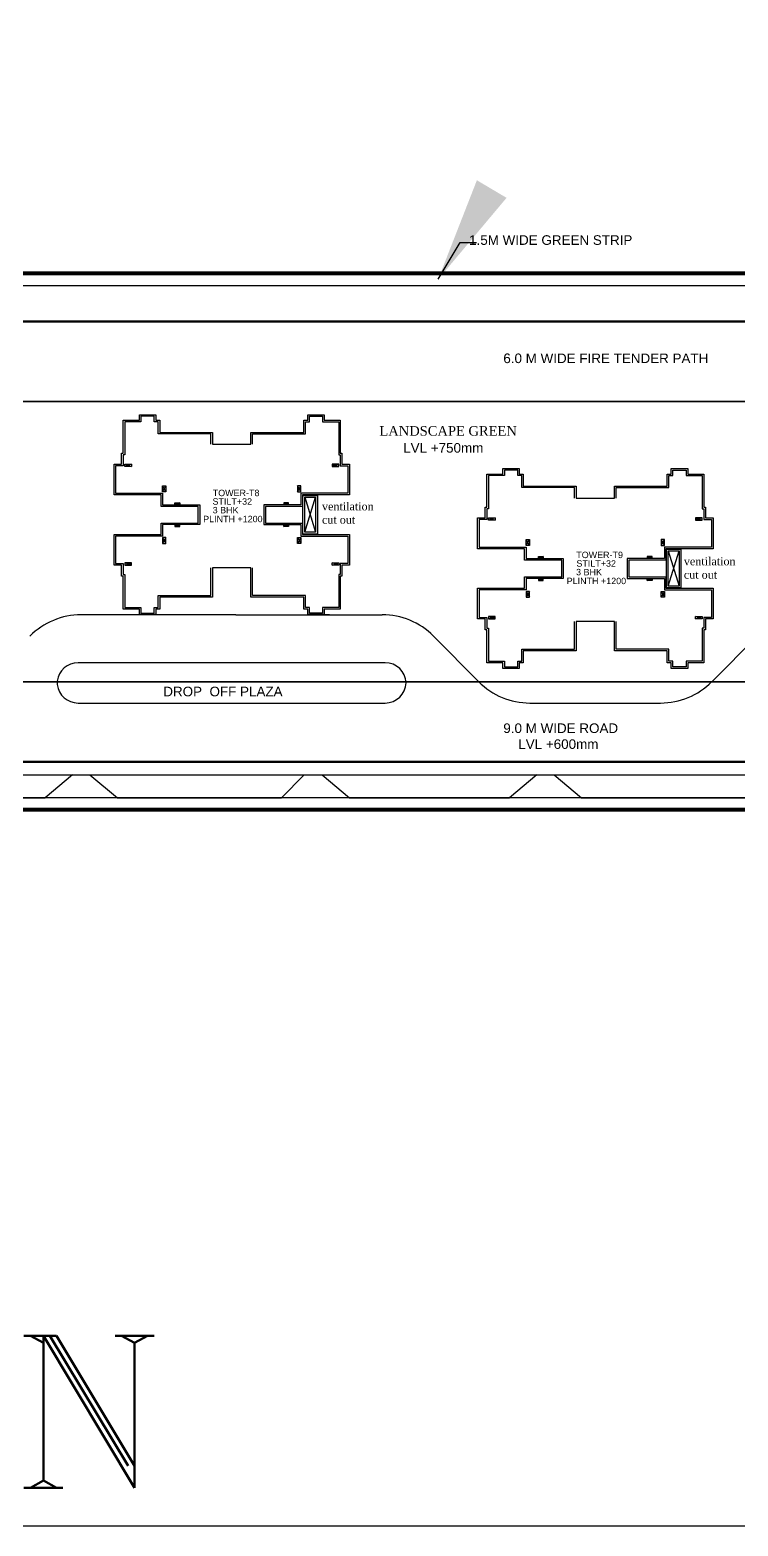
# Model space of a CAD drawing. Header units: millimetres. Extents: x 2061841 to 105821645, y -77612 to 48520811.
# Drawn here: x 105487853 to 105489877, y 48453994 to 48458273 of the extents above; entities that cross this region are included whole.
import ezdxf

# ---------------------------------------------------------------- set-up
doc = ezdxf.new("R2010")
doc.units = ezdxf.units.MM
doc.header["$LTSCALE"] = 10
doc.header["$MEASUREMENT"] = 0
for name, pattern in [('CENTER', [2, 1.25, -0.25, 0.25, -0.25]), ('DASHDOT', [1, 0.5, -0.25, 0, -0.25]), ('HIDDEN', [0.375, 0.25, -0.125])]:
    doc.linetypes.add(name, pattern=pattern)
for name, color, linetype in [('AC-GRND', 1, 'Continuous'), ('BORDER', 5, 'Continuous'), ('S-OPENING', 6, 'Continuous'), ('SHEET-TEXT', 7, 'Continuous')]:
    doc.layers.add(name, color=color, linetype=linetype)
doc.layers.add('TEXT 3', color=1, linetype='Continuous', lineweight=18)
doc.styles.add('Century', font='swiss.ttf')
doc.styles.add('DIM', font='arial.ttf')
doc.styles.add('RT', font='romant.shx', dxfattribs={"height": 250})
doc.styles.add('Times', font='times.ttf')
doc.dimstyles.new('Dim-0300', dxfattribs={"dimscale": 300, "dimtxt": 1.5, "dimasz": 1, "dimexe": 0.75, "dimexo": 0.5, "dimgap": 0.75, "dimtad": 1, "dimdec": 0, "dimzin": 1, "dimdsep": 46, "dimtxsty": 'DIM', "dimblk": 'ARCHTICK', "dimcen": 2, "dimdle": 0.75, "dimclrd": 54, "dimclre": 54, "dimclrt": 256, "dimazin": 2, "dimtfac": 1, "dimtdec": 0, "dimtix": 1, "dimtmove": 0, "dimatfit": 3, "dimfxl": 1, "dimlwd": -1, "dimlwe": -1, "dimarcsym": 0})

# ---------------------------------------------------------------- blocks, each defined once
blk = doc.blocks.new('_ArchTick')
at = {"color": 0, "linetype": 'ByBlock', "const_width": 0.15}
blk.add_lwpolyline([(-0.5, -0.5), (0.5, 0.5)], dxfattribs=at)
blk = doc.blocks.new('A$C82ecaa04')
at = {"layer": 'AC-GRND', "color": 2, "linetype": 'HIDDEN', "ltscale": 5}
for points in [[(91225, -175041), (91225, -240684), (225330, -240684)], [(225330, -295735), (47713, -295734), (36173, -285933), (36173, -51647)]]:
    blk.add_lwpolyline(points, dxfattribs=at)
blk = doc.blocks.new('TOWER-A TYPICAL FLOOR FRAMING PLAN N')
at = {"layer": 'BORDER', "color": 5, "elevation": 101.1}
blk.add_lwpolyline([(102722083.8, 48561107.5), (102733583.8, 48561107.5), (102733583.8, 48552009), (102722083.8, 48552009)], close=True, dxfattribs=at)
at = {"layer": 'SHEET-TEXT', "ltscale": 50}
for p, q in [((102725123.9, 48555046.2, 101.1), (102725143.1, 48555039.3, 101.1)), ((102725143.1, 48555046.2, 101.1), (102725123.9, 48555039.3, 101.1)), ((102725735.4, 48555046.2, 101.1), (102725716.3, 48555039.3, 101.1)), ((102725716.3, 48555046.2, 101.1), (102725735.4, 48555039.3, 101.1)), ((102725241.2, 48554967.2, 101.1), (102725232.1, 48554983.8, 101.1)), ((102725232.1, 48554967.2, 101.1), (102725241.2, 48554983.8, 101.1)), ((102725618.1, 48554967.2, 101.1), (102725627.2, 48554983.8, 101.1)), ((102725627.2, 48554967.2, 101.1), (102725618.1, 48554983.8, 101.1)), ((102725267.2, 48554935.7, 101.1), (102725280.9, 48554931.1, 101.1)), ((102725280.9, 48554935.7, 101.1), (102725267.2, 48554931.1, 101.1)), ((102725592.1, 48554935.7, 101.1), (102725578.4, 48554931.1, 101.1)), ((102725578.4, 48554935.7, 101.1), (102725592.1, 48554931.1, 101.1)), ((102726163.3, 48554892.5, 101.1), (102726182.4, 48554885.7, 101.1)), ((102726182.4, 48554892.5, 101.1), (102726163.3, 48554885.7, 101.1)), ((102726774.7, 48554892.5, 101.1), (102726755.6, 48554885.7, 101.1)), ((102726755.6, 48554892.5, 101.1), (102726774.7, 48554885.7, 101.1)), ((102725241.2, 48554835.9, 101.1), (102725232.1, 48554819.3, 101.1)), ((102725232.1, 48554835.9, 101.1), (102725241.2, 48554819.3, 101.1)), ((102725267.2, 48554867.5, 101.1), (102725280.9, 48554872.1, 101.1)), ((102725280.9, 48554867.5, 101.1), (102725267.2, 48554872.1, 101.1)), ((102725592.1, 48554867.5, 101.1), (102725578.4, 48554872.1, 101.1)), ((102725578.4, 48554867.5, 101.1), (102725592.1, 48554872.1, 101.1)), ((102725618.1, 48554835.9, 101.1), (102725627.2, 48554819.3, 101.1)), ((102725627.2, 48554835.9, 101.1), (102725618.1, 48554819.3, 101.1)), ((102726280.5, 48554813.6, 101.1), (102726271.4, 48554830.2, 101.1)), ((102726271.4, 48554813.6, 101.1), (102726280.5, 48554830.2, 101.1)), ((102726657.4, 48554813.6, 101.1), (102726666.6, 48554830.2, 101.1)), ((102726666.6, 48554813.6, 101.1), (102726657.4, 48554830.2, 101.1)), ((102725123.9, 48554757, 101.1), (102725143.1, 48554763.8, 101.1)), ((102725143.1, 48554757, 101.1), (102725123.9, 48554763.8, 101.1)), ((102725735.4, 48554757, 101.1), (102725716.3, 48554763.8, 101.1)), ((102725716.3, 48554757, 101.1), (102725735.4, 48554763.8, 101.1)), ((102726306.5, 48554782, 101.1), (102726320.2, 48554777.4, 101.1)), ((102726320.2, 48554782, 101.1), (102726306.5, 48554777.4, 101.1)), ((102726631.4, 48554782, 101.1), (102726617.7, 48554777.4, 101.1)), ((102726617.7, 48554782, 101.1), (102726631.4, 48554777.4, 101.1)), ((102726306.5, 48554713.8, 101.1), (102726320.2, 48554718.4, 101.1)), ((102726320.2, 48554713.8, 101.1), (102726306.5, 48554718.4, 101.1)), ((102726631.4, 48554713.8, 101.1), (102726617.7, 48554718.4, 101.1)), ((102726617.7, 48554713.8, 101.1), (102726631.4, 48554718.4, 101.1)), ((102726280.5, 48554682.2, 101.1), (102726271.4, 48554665.6, 101.1)), ((102726271.4, 48554682.2, 101.1), (102726280.5, 48554665.6, 101.1)), ((102726657.4, 48554682.2, 101.1), (102726666.6, 48554665.6, 101.1)), ((102726666.6, 48554682.2, 101.1), (102726657.4, 48554665.6, 101.1)), ((102726163.3, 48554603.3, 101.1), (102726182.4, 48554610.2, 101.1)), ((102726182.4, 48554603.3, 101.1), (102726163.3, 48554610.2, 101.1)), ((102726774.7, 48554603.3, 101.1), (102726755.6, 48554610.2, 101.1)), ((102726755.6, 48554603.3, 101.1), (102726774.7, 48554610.2, 101.1))]:
    blk.add_line(p, q, dxfattribs=at)
at = {"layer": 'SHEET-TEXT'}
for p, q in [((102725638.2, 48554851.3, 101.1), (102725669.2, 48554951.5, 101.1)), ((102725638.2, 48554951.5, 101.1), (102725669.2, 48554851.3, 101.1)), ((102726677.5, 48554697.6, 101.1), (102726708.5, 48554797.9, 101.1)), ((102726677.5, 48554797.9, 101.1), (102726708.5, 48554697.6, 101.1)), ((102725708.8, 48554615.5, 101.1), (102725693.9, 48554615.5, 101.1))]:
    blk.add_line(p, q, dxfattribs=at)
at = {"layer": 'SHEET-TEXT', "color": 8}
for p, q in [((102725441.7, 48554615.5, 101.1), (102724998.9, 48554615.3, 101.1)), ((102725441.7, 48554615.5, 101.1), (102725859.9, 48554615.5, 101.1)), ((102726006.1, 48554554.6, 101.1), (102726135.7, 48554423.9, 101.1)), ((102726801.7, 48554423.9, 101.1), (102726931.4, 48554554.6, 101.1)), ((102726281.9, 48554363, 101.1), (102726400.4, 48554363, 101.1)), ((102726400.4, 48554363, 101.1), (102726655.5, 48554363, 101.1)), ((102724360.7, 48554157.1, 101.1), (102727629.2, 48554157.1, 101.1)), ((102724974.9, 48554157.1, 101.1), (102724896.6, 48554091.8, 101.1)), ((102724974.9, 48554157.1, 101.1), (102725024.3, 48554157.1, 101.1)), ((102725024.3, 48554157.1, 101.1), (102725102.6, 48554091.8, 101.1)), ((102725636.9, 48554157.1, 101.1), (102725571.7, 48554091.8, 101.1)), ((102725636.9, 48554157.1, 101.1), (102725687.9, 48554157.1, 101.1)), ((102725687.9, 48554157.1, 101.1), (102725766.2, 48554091.8, 101.1)), ((102726302.1, 48554157.1, 101.1), (102726223.8, 48554091.8, 101.1)), ((102726302.1, 48554157.1, 101.1), (102726351.5, 48554157.1, 101.1)), ((102726351.5, 48554157.1, 101.1), (102726429.7, 48554091.8, 101.1)), ((102724439, 48554091.8, 101.1), (102724896.6, 48554091.8, 101.1)), ((102725102.6, 48554091.8, 101.1), (102725571.7, 48554091.8, 101.1)), ((102725766.2, 48554091.8, 101.1), (102726223.8, 48554091.8, 101.1)), ((102726429.7, 48554091.8, 101.1), (102726898.8, 48554091.8, 101.1))]:
    blk.add_line(p, q, dxfattribs=at)
at = {"layer": 'SHEET-TEXT', "linetype": 'CENTER', "ltscale": 3, "const_width": 11.4, "elevation": 101.1}
blk.add_lwpolyline([(102724675.5, 48556819.3), (102724675.5, 48555591.8), (102727744.1, 48555591.8), (102727744.1, 48555553.5), (102729278.5, 48555553.5), (102729278.5, 48555438.4), (102729752.9, 48555438.4), (102729961.3, 48555254.1), (102729431.7, 48554095.9), (102727744.1, 48554095.9), (102727744.1, 48554057.5), (102723421.4, 48554057.5), (102723141.2, 48554295.5), (102723141.2, 48559581)], dxfattribs=at)
at = {"layer": 'SHEET-TEXT', "color": 8, "elevation": 101.1}
blk.add_lwpolyline([(102723199.7, 48554290.8), (102723175.5, 48554311.4), (102723175.5, 48559615.4), (102722485.1, 48559615.4), (102722485.1, 48560927.6), (102723201.8, 48560927.6), (102723759, 48560438.5), (102723759, 48559546.7), (102724774.9, 48559546.7), (102725907, 48558552.9), (102725907, 48556853.6), (102724641.2, 48556853.6), (102724641.2, 48555557.5), (102727709.8, 48555557.5), (102727709.8, 48555519.1), (102729244.1, 48555519.1), (102729244.1, 48555404.1), (102729739.9, 48555404.1), (102729919.5, 48555245.2), (102729409.7, 48554130.2), (102727709.8, 48554130.2), (102727709.8, 48554091.8), (102723434, 48554091.8), (102723418.8, 48554104.7)], dxfattribs=at)
at = {"layer": 'SHEET-TEXT', "color": 8, "linetype": 'DASHDOT', "ltscale": 5, "const_width": 6.86, "elevation": 101.1}
blk.add_lwpolyline([(102729141.2, 48555416.2), (102727606.8, 48555416.2), (102727606.8, 48555454.5), (102724538.2, 48555454.5), (102724538.2, 48556956.6), (102725804, 48556956.6), (102725804, 48558445.4), (102724666.7, 48559443.8), (102723656, 48559443.8), (102723656, 48560331), (102723093.7, 48560824.6), (102722588, 48560824.6), (102722588, 48559718.3), (102723278.5, 48559718.3), (102723278.5, 48554419.1), (102723542.5, 48554194.8), (102727606.8, 48554194.8), (102727606.8, 48554233.2), (102729343.3, 48554233.2), (102729794.1, 48555218.6), (102729700.9, 48555301.1), (102729141.1, 48555301.1)], close=True, dxfattribs=at)
at = {"layer": 'SHEET-TEXT', "color": 8, "linetype": 'HIDDEN', "ltscale": 10, "const_width": 4.58, "elevation": 101.1}
blk.add_lwpolyline([(102725575.2, 48558402.6), (102725575.2, 48557185.4), (102724309.4, 48557185.4), (102724309.4, 48555225.7), (102727378, 48555225.7), (102727378, 48555187.3), (102728912.3, 48555187.3), (102728912.3, 48555072.3), (102729475.6, 48555072.3), (102729196.5, 48554462), (102727378, 48554462), (102727378, 48554423.6), (102723555.9, 48554423.6), (102723507.3, 48554464.9), (102723507.3, 48559214.9), (102724649.9, 48559214.9)], close=True, dxfattribs=at)
at = {"layer": 'SHEET-TEXT', "ltscale": 0.5, "elevation": 101.1}
for points in [[(102725374.7, 48555102.9), (102725484.6, 48555102.9), (102725484.6, 48555137.1), (102725635.5, 48555137.1), (102725635.5, 48555171.5), (102725646.9, 48555171.5), (102725646.9, 48555187.5), (102725693.8, 48555187.5), (102725693.8, 48555171.5), (102725739.9, 48555171.5), (102725739.9, 48555077.1), (102725744.5, 48555077.1), (102725744.5, 48555046.1), (102725766.3, 48555046.1), (102725766.3, 48554958.1), (102725631.8, 48554958.1), (102725631.8, 48554925.4), (102725525.8, 48554925.4), (102725525.8, 48554901.6), (102725525.8, 48554877.8), (102725631.8, 48554877.8), (102725631.8, 48554845.1), (102725766.3, 48554845.1), (102725766.3, 48554757.1), (102725744.5, 48554757.1), (102725744.5, 48554726.1), (102725739.9, 48554726.1), (102725739.9, 48554631.7), (102725693.8, 48554631.7), (102725693.8, 48554615.7), (102725646.9, 48554615.7), (102725646.9, 48554631.7), (102725635.5, 48554631.7), (102725635.5, 48554666), (102725484.6, 48554666), (102725484.6, 48554749.4), (102725374.7, 48554749.4), (102725374.7, 48554666), (102725223.8, 48554666), (102725223.8, 48554631.7), (102725212.4, 48554631.7), (102725212.4, 48554615.7), (102725165.5, 48554615.7), (102725165.5, 48554631.7), (102725119.4, 48554631.7), (102725119.4, 48554726.1), (102725114.8, 48554726.1), (102725114.8, 48554757.1), (102725093.1, 48554757.1), (102725093.1, 48554845.1), (102725227.5, 48554845.1), (102725227.5, 48554877.8), (102725333.6, 48554877.8), (102725333.6, 48554901.6), (102725333.6, 48554925.4), (102725227.5, 48554925.4), (102725227.5, 48554958.1), (102725093.1, 48554958.1), (102725093.1, 48555046.1), (102725114.8, 48555046.1), (102725114.8, 48555077.1), (102725119.4, 48555077.1), (102725119.4, 48555171.5), (102725165.5, 48555171.5), (102725165.5, 48555187.5), (102725212.4, 48555187.5), (102725212.4, 48555171.5), (102725223.8, 48555171.5), (102725223.8, 48555137.1), (102725374.7, 48555137.1)], [(102726414.1, 48554595.7), (102726414.1, 48554512.3), (102726263.1, 48554512.3), (102726263.1, 48554478), (102726251.7, 48554478), (102726251.7, 48554462), (102726204.8, 48554462), (102726204.8, 48554478), (102726158.7, 48554478), (102726158.7, 48554572.4), (102726154.1, 48554572.4), (102726154.1, 48554603.4), (102726132.4, 48554603.4), (102726132.4, 48554691.4), (102726266.8, 48554691.4), (102726266.8, 48554724.1), (102726372.9, 48554724.1), (102726372.9, 48554747.9), (102726372.9, 48554771.7), (102726266.8, 48554771.7), (102726266.8, 48554804.4), (102726132.4, 48554804.4), (102726132.4, 48554892.4), (102726154.1, 48554892.4), (102726154.1, 48554923.4), (102726158.7, 48554923.4), (102726158.7, 48555017.8), (102726204.8, 48555017.8), (102726204.8, 48555033.8), (102726251.7, 48555033.8), (102726251.7, 48555017.8), (102726263.1, 48555017.8), (102726263.1, 48554983.5), (102726414.1, 48554983.5), (102726414.1, 48554949.3), (102726523.9, 48554949.3), (102726523.9, 48554983.5), (102726674.8, 48554983.5), (102726674.8, 48555017.8), (102726686.2, 48555017.8), (102726686.2, 48555033.8), (102726733.2, 48555033.8), (102726733.2, 48555017.8), (102726779.3, 48555017.8), (102726779.3, 48554923.4), (102726783.8, 48554923.4), (102726783.8, 48554892.4), (102726805.6, 48554892.4), (102726805.6, 48554804.4), (102726671.1, 48554804.4), (102726671.1, 48554771.7), (102726565.1, 48554771.7), (102726565.1, 48554747.9), (102726565.1, 48554724.1), (102726671.1, 48554724.1), (102726671.1, 48554691.4), (102726805.6, 48554691.4), (102726805.6, 48554603.4), (102726783.8, 48554603.4), (102726783.8, 48554572.4), (102726779.3, 48554572.4), (102726779.3, 48554478), (102726733.2, 48554478), (102726733.2, 48554462), (102726686.2, 48554462), (102726686.2, 48554478), (102726674.8, 48554478), (102726674.8, 48554512.3), (102726523.9, 48554512.3), (102726523.9, 48554595.7)]]:
    blk.add_lwpolyline(points, close=True, dxfattribs=at)
for points in [[(102725370.2, 48555102.9), (102725370.2, 48555132.6), (102725219.3, 48555132.6), (102725219.3, 48555166.9), (102725207.8, 48555166.9), (102725207.8, 48555182.9), (102725170.1, 48555182.9), (102725170.1, 48555166.9), (102725123.9, 48555166.9), (102725123.9, 48555072.5), (102725119.4, 48555072.5), (102725119.4, 48555041.5), (102725097.6, 48555041.5), (102725097.6, 48554962.7), (102725232.1, 48554962.7), (102725232.1, 48554929.9), (102725338.1, 48554929.9), (102725338.1, 48554901.6), (102725338.1, 48554873.2), (102725232.1, 48554873.2), (102725232.1, 48554840.5), (102725097.6, 48554840.5), (102725097.6, 48554761.6), (102725119.4, 48554761.6), (102725119.4, 48554730.6), (102725123.9, 48554730.6), (102725123.9, 48554636.3), (102725170.1, 48554636.3), (102725170.1, 48554620.2), (102725207.8, 48554620.2), (102725207.8, 48554636.3), (102725219.3, 48554636.3), (102725219.3, 48554670.6), (102725370.2, 48554670.6), (102725370.2, 48554749.4)], [(102725489.2, 48555102.9), (102725489.2, 48555132.6), (102725640.1, 48555132.6), (102725640.1, 48555166.9), (102725651.5, 48555166.9), (102725651.5, 48555182.9), (102725689.3, 48555182.9), (102725689.3, 48555166.9), (102725735.4, 48555166.9), (102725735.4, 48555072.5), (102725739.9, 48555072.5), (102725739.9, 48555041.5), (102725761.7, 48555041.5), (102725761.7, 48554962.7), (102725627.2, 48554962.7), (102725627.2, 48554929.9), (102725521.2, 48554929.9), (102725521.2, 48554901.6), (102725521.2, 48554873.2), (102725627.2, 48554873.2), (102725627.2, 48554840.5), (102725761.7, 48554840.5), (102725761.7, 48554761.6), (102725739.9, 48554761.6), (102725739.9, 48554730.6), (102725735.4, 48554730.6), (102725735.4, 48554636.3), (102725689.3, 48554636.3), (102725689.3, 48554620.2), (102725651.5, 48554620.2), (102725651.5, 48554636.3), (102725640.1, 48554636.3), (102725640.1, 48554670.6), (102725489.2, 48554670.6), (102725489.2, 48554749.4)], [(102726409.5, 48554949.3), (102726409.5, 48554978.9), (102726258.6, 48554978.9), (102726258.6, 48555013.2), (102726247.1, 48555013.2), (102726247.1, 48555029.2), (102726209.4, 48555029.2), (102726209.4, 48555013.2), (102726163.3, 48555013.2), (102726163.3, 48554918.8), (102726158.7, 48554918.8), (102726158.7, 48554887.8), (102726137, 48554887.8), (102726137, 48554809), (102726271.4, 48554809), (102726271.4, 48554776.3), (102726377.4, 48554776.3), (102726377.4, 48554747.9), (102726377.4, 48554719.5), (102726271.4, 48554719.5), (102726271.4, 48554686.8), (102726137, 48554686.8), (102726137, 48554608), (102726158.7, 48554608), (102726158.7, 48554577), (102726163.3, 48554577), (102726163.3, 48554482.6), (102726209.4, 48554482.6), (102726209.4, 48554466.6), (102726247.1, 48554466.6), (102726247.1, 48554482.6), (102726258.6, 48554482.6), (102726258.6, 48554516.9), (102726409.5, 48554516.9), (102726409.5, 48554595.7)], [(102726528.5, 48554949.3), (102726528.5, 48554978.9), (102726679.4, 48554978.9), (102726679.4, 48555013.2), (102726690.8, 48555013.2), (102726690.8, 48555029.2), (102726728.6, 48555029.2), (102726728.6, 48555013.2), (102726774.7, 48555013.2), (102726774.7, 48554918.8), (102726779.3, 48554918.8), (102726779.3, 48554887.8), (102726801, 48554887.8), (102726801, 48554809), (102726666.6, 48554809), (102726666.6, 48554776.3), (102726560.5, 48554776.3), (102726560.5, 48554747.9), (102726560.5, 48554719.5), (102726666.6, 48554719.5), (102726666.6, 48554686.8), (102726801, 48554686.8), (102726801, 48554608), (102726779.3, 48554608), (102726779.3, 48554577), (102726774.7, 48554577), (102726774.7, 48554482.6), (102726728.6, 48554482.6), (102726728.6, 48554466.6), (102726690.8, 48554466.6), (102726690.8, 48554482.6), (102726679.4, 48554482.6), (102726679.4, 48554516.9), (102726528.5, 48554516.9), (102726528.5, 48554595.7)]]:
    blk.add_lwpolyline(points, dxfattribs=at)
at = {"layer": 'SHEET-TEXT', "ltscale": 50, "elevation": 101.1}
for points in [[(102725123.9, 48555046.2), (102725143.1, 48555046.2), (102725143.1, 48555039.3), (102725123.9, 48555039.3)], [(102725735.4, 48555046.2), (102725716.3, 48555046.2), (102725716.3, 48555039.3), (102725735.4, 48555039.3)], [(102725232.1, 48554983.8), (102725241.2, 48554983.8), (102725241.2, 48554967.2), (102725232.1, 48554967.2)], [(102725627.2, 48554983.8), (102725618.1, 48554983.8), (102725618.1, 48554967.2), (102725627.2, 48554967.2)], [(102725267.2, 48554935.7), (102725280.9, 48554935.7), (102725280.9, 48554931.1), (102725267.2, 48554931.1)], [(102725592.1, 48554935.7), (102725578.4, 48554935.7), (102725578.4, 48554931.1), (102725592.1, 48554931.1)], [(102726163.3, 48554892.5), (102726182.4, 48554892.5), (102726182.4, 48554885.7), (102726163.3, 48554885.7)], [(102726774.7, 48554892.5), (102726755.6, 48554892.5), (102726755.6, 48554885.7), (102726774.7, 48554885.7)], [(102725232.1, 48554819.3), (102725241.2, 48554819.3), (102725241.2, 48554835.9), (102725232.1, 48554835.9)], [(102725267.2, 48554867.5), (102725280.9, 48554867.5), (102725280.9, 48554872.1), (102725267.2, 48554872.1)], [(102725592.1, 48554867.5), (102725578.4, 48554867.5), (102725578.4, 48554872.1), (102725592.1, 48554872.1)], [(102725627.2, 48554819.3), (102725618.1, 48554819.3), (102725618.1, 48554835.9), (102725627.2, 48554835.9)], [(102726271.4, 48554830.2), (102726280.5, 48554830.2), (102726280.5, 48554813.6), (102726271.4, 48554813.6)], [(102726666.6, 48554830.2), (102726657.4, 48554830.2), (102726657.4, 48554813.6), (102726666.6, 48554813.6)], [(102725123.9, 48554757), (102725143.1, 48554757), (102725143.1, 48554763.8), (102725123.9, 48554763.8)], [(102725735.4, 48554757), (102725716.3, 48554757), (102725716.3, 48554763.8), (102725735.4, 48554763.8)], [(102726306.5, 48554782), (102726320.2, 48554782), (102726320.2, 48554777.4), (102726306.5, 48554777.4)], [(102726631.4, 48554782), (102726617.7, 48554782), (102726617.7, 48554777.4), (102726631.4, 48554777.4)], [(102726306.5, 48554713.8), (102726320.2, 48554713.8), (102726320.2, 48554718.4), (102726306.5, 48554718.4)], [(102726631.4, 48554713.8), (102726617.7, 48554713.8), (102726617.7, 48554718.4), (102726631.4, 48554718.4)], [(102726271.4, 48554665.6), (102726280.5, 48554665.6), (102726280.5, 48554682.2), (102726271.4, 48554682.2)], [(102726666.6, 48554665.6), (102726657.4, 48554665.6), (102726657.4, 48554682.2), (102726666.6, 48554682.2)], [(102726163.3, 48554603.3), (102726182.4, 48554603.3), (102726182.4, 48554610.2), (102726163.3, 48554610.2)], [(102726774.7, 48554603.3), (102726755.6, 48554603.3), (102726755.6, 48554610.2), (102726774.7, 48554610.2)]]:
    blk.add_lwpolyline(points, close=True, dxfattribs=at)
at = {"layer": 'SHEET-TEXT', "elevation": 101.1}
for points in [[(102725633, 48554846), (102725633, 48554956.8), (102725674.5, 48554956.8), (102725674.5, 48554846)], [(102725638.2, 48554851.3), (102725638.2, 48554951.5), (102725669.2, 48554951.5), (102725669.2, 48554851.3)], [(102726672.3, 48554692.4), (102726672.3, 48554803.1), (102726713.8, 48554803.1), (102726713.8, 48554692.4)], [(102726677.5, 48554697.6), (102726677.5, 48554797.9), (102726708.5, 48554797.9), (102726708.5, 48554697.6)]]:
    blk.add_lwpolyline(points, close=True, dxfattribs=at)
at = {"layer": 'SHEET-TEXT', "color": 8, "elevation": 101.1}
blk.add_lwpolyline([(102724930.7, 48554425.5), (102724930.7, 48554415.7, 0.376388), (102724990.8, 48554363), (102725868.1, 48554363, 0.399646), (102725928.6, 48554420.6, 0.399646), (102725868.1, 48554478.2), (102724990.8, 48554478.2, 0.376388)], format="xyb", close=True, dxfattribs=at)
at = {"layer": 'SHEET-TEXT', "color": 8}
for centre, start, end in [((102724999, 48554409.4, 101.1), 90.022, 135.2502), ((102725859.9, 48554409.6, 101.1), 44.7719, 90), ((102726281.9, 48554568.9, 101.1), 224.7719, 270), ((102726655.5, 48554568.9, 101.1), 270, 315.2281)]:
    blk.add_arc(centre, 205.9, start, end, dxfattribs=at)
at = {"layer": 'SHEET-TEXT', "xscale": 0.0228823837028751, "yscale": 0.0228823837028751, "zscale": 0.0228823837028751}
blk.add_blockref('A$C82ecaa04', (102722450.8, 48560961.9, 101.1), dxfattribs=at)
at = {"layer": 'SHEET-TEXT'}
for s, height, style, p in [('6.0 M WIDE FIRE TENDER PATH', 27.459, 'Century', (102726206.1, 48555335.1, 101.1)), ('LANDSCAPE GREEN', 27.459, 'Times', (102725851.8, 48555127.5, 101.1)), ('LVL +750mm', 27.46, 'Century', (102725919.8, 48555079, 101.1)), ('TOWER-T8', 18.31, 'Century', (102725375.3, 48554954.6, 101.1)), ('STILT+32', 18.31, 'Century', (102725374.8, 48554930.2, 101.1)), ('3 BHK', 18.31, 'Century', (102725375.1, 48554905.5, 101.1)), ('PLINTH +1200', 18.306, 'Century', (102725348, 48554880.1, 101.1)), ('TOWER-T9', 18.31, 'Century', (102726414.6, 48554777.4, 101.1)), ('3 BHK', 18.31, 'Century', (102726414.1, 48554728.3, 101.1)), ('STILT+32', 18.31, 'Century', (102726415, 48554753, 101.1)), ('PLINTH +1200', 18.306, 'Century', (102726387.3, 48554702.9, 101.1)), ('9.0 M WIDE ROAD', 27.459, 'Century', (102726206.1, 48554277.2, 101.1)), ('LVL +600mm', 27.46, 'Century', (102726248.8, 48554231.7, 101.1))]:
    blk.add_text(s, height=height, dxfattribs=dict(at, style=style)).set_placement(p)
at = {"layer": 'SHEET-TEXT', "attachment_point": 1}
for s, insert, char_height, width, style in [('\\pxqc;1.5M WIDE GREEN STRIP', (102726067.5, 48555700.8, 101.1), 27.459, 548.198, 'Century'), ('ventilation cut out', (102725687.6, 48554936.9, 101.1), 22.882, 155.916, 'Times'), ('ventilation cut out', (102726722.2, 48554779.8, 101.1), 22.882, 155.916, 'Times'), ('\\pxqc;DROP  OFF PLAZA', (102725194.9, 48554409.6, 101.1), 27.459, 419.144, 'Century')]:
    blk.add_mtext(s, dxfattribs=dict(at, insert=insert, char_height=char_height, width=width, style=style))
at = {"layer": 'TEXT 3', "color": 1, "style": 'RT'}
blk.add_text('KEY PLAN', height=434.78, dxfattribs=at).set_placement((102722170.7, 48552118.7, 101.1))
at = {"layer": 'SHEET-TEXT', "color": 8}
blk.add_leader([(102726019.9, 48555574.9, 101.1), (102726082.4, 48555680.3, 101.1), (102726129.7, 48555680.3, 101.1)], dimstyle='Dim-0300', override={"dimgap": 0.75, "dimtad": 0}, dxfattribs=at)

msp = doc.modelspace()

# ---------------------------------------------------------------- block references
at = {"layer": 'S-OPENING'}
msp.add_blockref('TOWER-A TYPICAL FLOOR FRAMING PLAN N', (2763000.3, -98014.7), dxfattribs=at)

doc.saveas('drawing.dxf')
